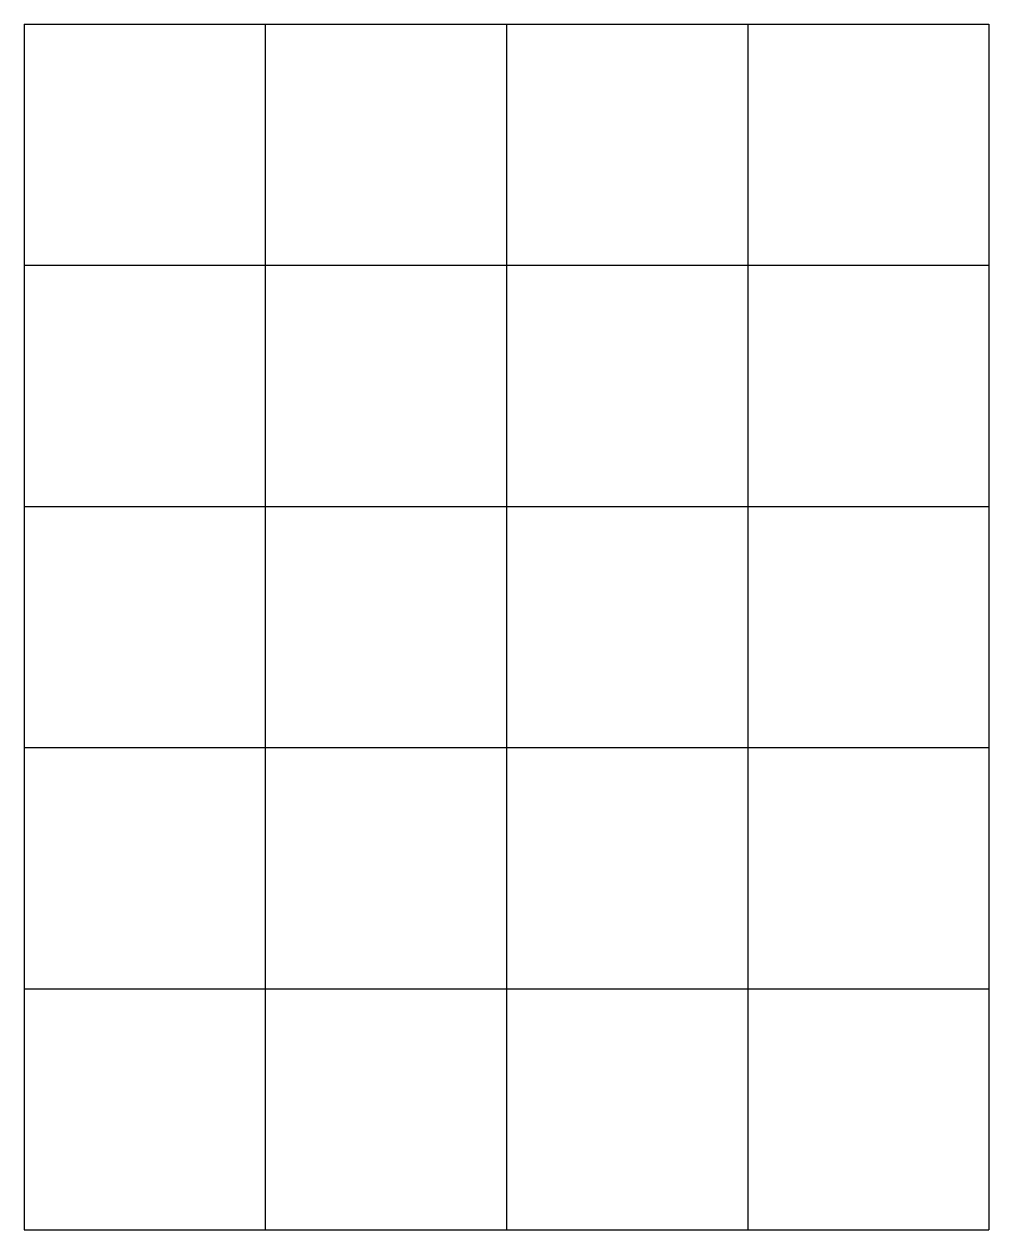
# Model space of a CAD drawing. Header units: millimetres. Extents: x -6.1 to 6.1, y -6.1 to 9.1.
import ezdxf

# ---------------------------------------------------------------- set-up
doc = ezdxf.new("R2010")
doc.units = ezdxf.units.MM

msp = doc.modelspace()

# ---------------------------------------------------------------- linework, layer by layer
at = {"layer": 'Sketch', "color": 255}
for p, q in [((-6.08, 9.12), (-6.08, -6.08)), ((-6.08, 9.12), (6.08, 9.12)), ((-3.04, 9.12), (-3.04, -6.08)), ((0, 9.12), (0, -6.08)), ((3.04, 9.12), (3.04, -6.08)), ((6.08, 9.12), (6.08, -6.08)), ((-6.08, 6.08), (6.08, 6.08)), ((-6.08, 3.04), (6.08, 3.04)), ((-6.08, 0), (6.08, 0)), ((-6.08, -3.04), (6.08, -3.04)), ((-6.08, -6.08), (6.08, -6.08))]:
    msp.add_line(p, q, dxfattribs=at)

doc.saveas('drawing.dxf')
